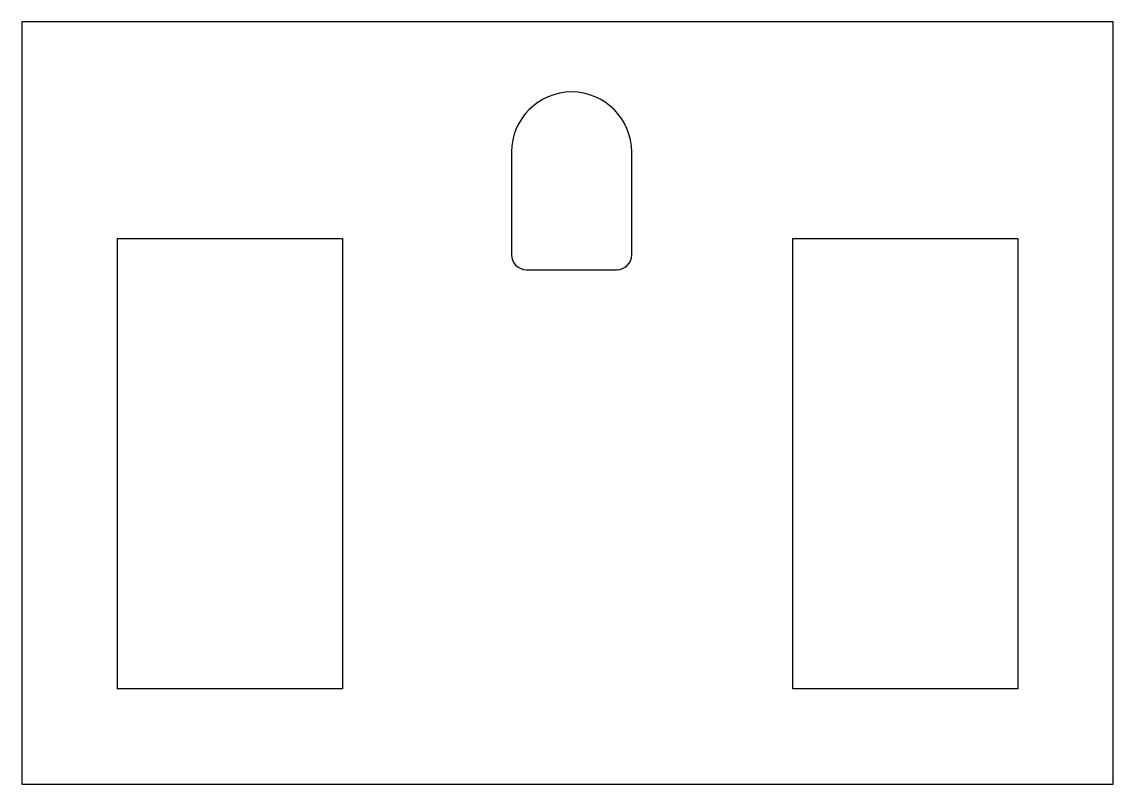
# Model space of a CAD drawing. Header units: millimetres. Extents: x 1 to 252, y 0 to 646.
# Drawn here: x 215.36 to 251.71, y 620.13 to 645.53 of the extents above; entities outside this region: 2.
import ezdxf

# ---------------------------------------------------------------- set-up
doc = ezdxf.new("R2010")
doc.units = ezdxf.units.MM
doc.styles.add('SLDTEXTSTYLE0', font='TXT', dxfattribs={"width": 0.7})

msp = doc.modelspace()

# ---------------------------------------------------------------- linework, layer by layer
at = {"color": 7, "linetype": 'Continuous', "lineweight": 25}
for p, q in [((251.709, 645.531), (215.363, 645.531)), ((215.363, 645.531), (215.363, 620.133)), ((251.709, 620.133), (251.709, 645.531)), ((231.674, 641.193), (231.674, 637.768)), ((235.674, 637.768), (235.674, 641.193)), ((218.538, 638.308), (218.538, 623.308)), ((218.538, 638.308), (226.038, 638.308)), ((226.038, 638.308), (226.038, 623.308)), ((241.038, 623.308), (241.038, 638.308)), ((241.038, 638.308), (248.534, 638.308)), ((248.534, 638.308), (248.534, 623.308)), ((232.174, 637.268), (235.174, 637.268)), ((226.038, 623.308), (218.538, 623.308)), ((248.534, 623.308), (241.038, 623.308)), ((215.363, 620.133), (251.709, 620.133))]:
    msp.add_line(p, q, dxfattribs=at)
for centre, radius, start, end in [((233.674, 641.193), 2, 0, 180), ((232.174, 637.768), 0.5, 180, 270), ((235.174, 637.768), 0.5, 270, 0)]:
    msp.add_arc(centre, radius, start, end, dxfattribs=at)

# ---------------------------------------------------------------- texts
at = {"color": 7, "linetype": 'Continuous', "char_height": 14.5493, "attachment_point": 1, "style": 'SLDTEXTSTYLE0'}
for s, insert in [('SOLIDWORKS Educational Product.', (0, 40.579)), ('For Instructional Use Only.', (0, 18.755))]:
    msp.add_mtext(s, dxfattribs=dict(at, insert=insert))

doc.saveas('drawing.dxf')
